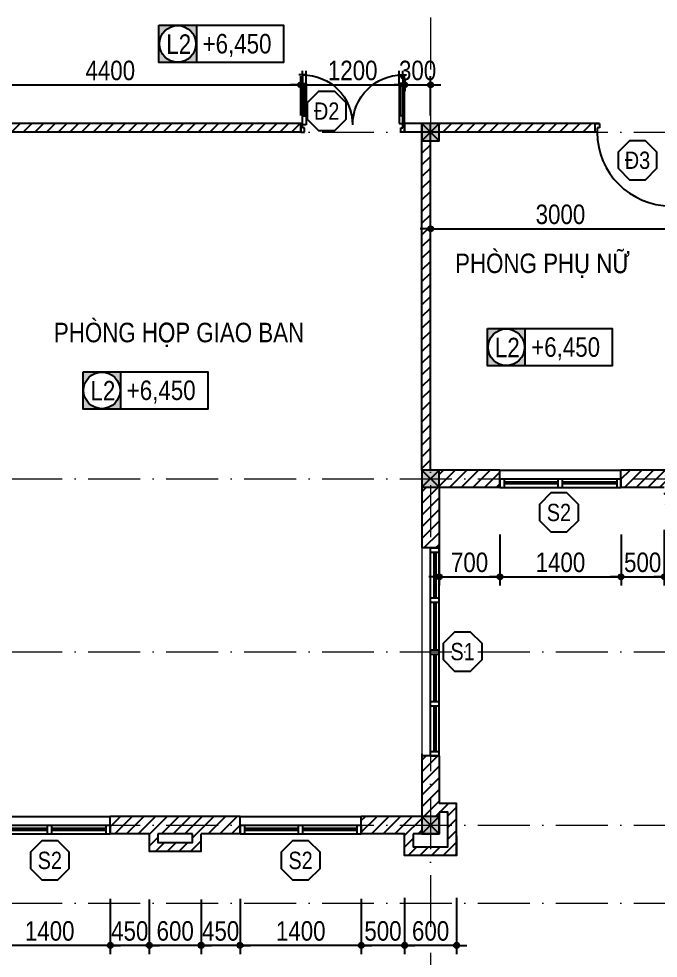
# Model space of a CAD drawing. Extents: x -1107188 to -523840, y 39692 to 514392.
# Drawn here: x -1058348 to -1050961, y 494816 to 505662 of the extents above; entities that cross this region are included whole.
import ezdxf
from ezdxf.enums import TextEntityAlignment as Align

# ---------------------------------------------------------------- set-up
doc = ezdxf.new("R2010")
doc.units = 0
doc.linetypes.add('ACAD_ISO10W100', pattern=[18, 12, -3, 0, -3])
doc.layers.get('DEFPOINTS').update_dxf_attribs({"linetype": 'CONTINUOUS'})
for name, color, linetype in [('009', 251, 'CONTINUOUS'), ('DIM', 1, 'CONTINUOUS'), ('DOOR', 20, 'CONTINUOUS'), ('MEDIUM', 2, 'CONTINUOUS'), ('TAGS', 60, 'CONTINUOUS'), ('TEXT', 7, 'CONTINUOUS'), ('TUONG', 131, 'CONTINUOUS'), ('WALL', 4, 'CONTINUOUS')]:
    doc.layers.add(name, color=color, linetype=linetype)
doc.layers.add('NET-THAY', color=2, linetype='CONTINUOUS', lineweight=13)
doc.layers.add('TRUC', color=24, linetype='CONTINUOUS', lineweight=0)
doc.styles.add('1', font='', dxfattribs={"height": 250})
doc.styles.add('HEL-CONDENSE', font='')
doc.styles.add('VNI-HELVE-CONDENSEN', font='')
doc.styles.get('1').set_extended_font_data('VNI-Helve-Condense')
doc.styles.get('HEL-CONDENSE').set_extended_font_data('VNI-Helve-Condense')
doc.styles.get('VNI-HELVE-CONDENSEN').set_extended_font_data('VNI-Helve-Condense')
doc.dimstyles.new('D100', dxfattribs={"dimtxt": 225, "dimasz": 1.2, "dimexe": 100, "dimexo": 0, "dimgap": 50, "dimtad": 1, "dimdec": 0, "dimzin": 13, "dimdsep": 46, "dimtxsty": 'HEL-CONDENSE', "dimblk": 'D50', "dimcen": 0, "dimclrd": 1, "dimclre": 1, "dimclrt": 7, "dimadec": 0, "dimazin": 0, "dimtfac": 1, "dimtdec": 0, "dimtmove": 0, "dimatfit": 3, "dimldrblk": 'D50', "dimfxl": 1, "dimtolj": 1, "dimtzin": 13, "dimarcsym": 0})

# ---------------------------------------------------------------- blocks, each defined once
blk = doc.blocks.new('A$C6E0044D6')
at = {"layer": 'DOOR'}
for p, q in [((-25, 925), (-75, 925)), ((-25, 874), (-53, 874)), ((-53, 874), (-53, 705)), ((-25, 925), (-25, 975)), ((25, 925), (-25, 925)), ((-25, 925), (-25, 805)), ((-25, 874), (-25, 846)), ((25, 925), (25, 975)), ((25, 805), (25, 925)), ((-25, 846), (-48, 846)), ((-48, 846), (-48, 705)), ((-25, 828), (-25, 195)), ((-25, 805), (25, 805)), ((0, 195), (0, 805)), ((25, 805), (25, 195)), ((-48, 705), (-53, 705)), ((-25, 195), (25, 195)), ((-25, 75), (-25, 195)), ((25, 195), (25, 75)), ((-25, 75), (-50, 75)), ((-50, 75), (-50, -25)), ((-25, 25), (-25, 75)), ((25, 75), (-25, 75)), ((0, 25), (-25, 25)), ((0, -25), (0, 25)), ((800, -25), (800, 25)), ((800, 25), (825, 25)), ((825, 25), (825, 75)), ((825, 75), (850, 75)), ((850, 75), (850, -25)), ((-50, -25), (0, -25)), ((850, -25), (800, -25))]:
    blk.add_line(p, q, dxfattribs=at)
at = {"layer": 'DOOR', "color": 251}
blk.add_arc((-25, 75), 850, 0, 90, dxfattribs=at)
blk = doc.blocks.new('s11')
at = {"layer": 'DOOR'}
for p, q in [((0, 0), (0, -100)), ((1400, 0), (0, 0)), ((50, 0), (50, -100)), ((1350, 0), (1350, -100)), ((1400, 0), (1400, -100)), ((1400, -100), (0, -100))]:
    blk.add_line(p, q, dxfattribs=at)
at = {"layer": 'DOOR', "linetype": 'ByBlock', "lineweight": -2}
for p, q in [((675, -100), (675, 0)), ((725, -100), (725, 0))]:
    blk.add_line(p, q, dxfattribs=at)
at = {"layer": 'DOOR', "color": 251}
for p, q in [((50, -40), (675, -40)), ((50, -60), (675, -60)), ((725, -40), (1350, -40)), ((725, -60), (1350, -60))]:
    blk.add_line(p, q, dxfattribs=at)
blk = doc.blocks.new('A$C1CA434F2')
at = {"layer": 'DOOR'}
for p, q in [((-289, -309), (-289, -409)), ((-289, -309), (2111, -309)), ((-239, -309), (-239, -409)), ((886, -309), (886, -409)), ((936, -309), (936, -409)), ((1486, -309), (1486, -409)), ((1536, -309), (1536, -409)), ((2061, -309), (2061, -409)), ((2111, -309), (2111, -409)), ((-289, -409), (2111, -409))]:
    blk.add_line(p, q, dxfattribs=at)
at = {"layer": 'DOOR', "linetype": 'ByBlock', "lineweight": -2}
for p, q in [((285, -409), (285, -309)), ((335, -409), (335, -309))]:
    blk.add_line(p, q, dxfattribs=at)
at = {"layer": 'DOOR', "color": 251}
for p, q in [((285, -349), (-239, -349)), ((285, -369), (-239, -369)), ((886, -349), (335, -349)), ((886, -369), (335, -369)), ((1486, -349), (936, -349)), ((1486, -369), (936, -369)), ((2061, -349), (1536, -349)), ((2061, -369), (1536, -369))]:
    blk.add_line(p, q, dxfattribs=at)
blk = doc.blocks.new('A$C225A2996')
at = {"layer": 'WALL'}
blk.add_hatch(color=4, dxfattribs=at).paths.add_polyline_path([(531, 82), (731, 82), (731, 282), (531, 282)])
at = {"layer": 'WALL', "color": 4}
for p, q in [((531, 282), (731, 82)), ((531, 82), (731, 282))]:
    blk.add_line(p, q, dxfattribs=at)
blk.add_lwpolyline([(531, 82), (731, 82), (731, 282), (531, 282)], close=True, dxfattribs=at)
blk = doc.blocks.new('KH-CUADI')
at = {"layer": 'TAGS'}
blk.add_lwpolyline([(-124, 300), (-300, 124), (-300, -124), (-124, -300), (124, -300), (300, -124), (300, 124), (124, 300)], close=True, dxfattribs=at)
at = {"layer": 'TAGS', "style": 'VNI-HELVE-CONDENSEN'}
blk.add_attdef('D', text='', height=300, dxfattribs=at).set_placement((0, 0), align=Align.MIDDLE)
blk = doc.blocks.new('A$C48B57989')
at = {"layer": 'DOOR'}
for p, q in [((-446, 752), (-403, 752)), ((-446, 652), (-446, 752)), ((-425, 652), (-446, 652)), ((-403, 702), (-425, 702)), ((-425, 702), (-425, 652)), ((-382, 667), (-425, 667)), ((-425, 667), (-425, 564)), ((-403, 752), (-403, 702)), ((-382, 564), (-382, 667)), ((690, 564), (690, 652)), ((690, 652), (733, 652)), ((711, 752), (711, 702)), ((754, 752), (711, 752)), ((711, 702), (733, 702)), ((733, 702), (733, 652)), ((733, 652), (754, 652)), ((733, 652), (733, 564)), ((754, 652), (754, 752)), ((-425, 564), (-382, 564)), ((-425, 171), (-425, 564)), ((-403, 564), (-403, 191)), ((-382, 191), (-382, 564)), ((690, 191), (690, 564)), ((733, 564), (690, 564)), ((711, 564), (711, 191)), ((733, 171), (733, 564)), ((-449, 132), (-449, 277)), ((-444, 277), (-449, 277)), ((-444, 156), (-444, 277)), ((752, 156), (752, 277)), ((752, 277), (757, 277)), ((757, 132), (757, 277)), ((-425, 132), (-449, 132)), ((-425, 156), (-444, 156)), ((-425, 191), (-382, 191)), ((-425, 88), (-425, 191)), ((-425, 132), (-425, 156)), ((-382, 191), (-382, 88)), ((733, 191), (690, 191)), ((690, 191), (690, 88)), ((733, 88), (733, 191)), ((733, 132), (733, 156)), ((733, 156), (752, 156)), ((733, 132), (757, 132)), ((-425, 88), (-467, 88)), ((-425, 88), (-425, 45)), ((-382, 88), (-425, 88)), ((-382, 88), (-382, 45)), ((690, 88), (690, 45)), ((690, 88), (733, 88)), ((733, 88), (733, 45)), ((733, 88), (775, 88))]:
    blk.add_line(p, q, dxfattribs=at)
at = {"layer": 'DOOR', "color": 251}
for centre, major_axis, start_param, end_param in [((-425, 667), (409, 409), 3.926991, 5.497787), ((733, 667), (-409, 409), 0.785398, 2.356194)]:
    blk.add_ellipse(centre, major_axis=major_axis, ratio=1, start_param=start_param, end_param=end_param, dxfattribs=at)
blk = doc.blocks.new('D50')
at = {"layer": 'DIM'}
blk.add_hatch(color=256, dxfattribs=at).paths.add_polyline_path([(25, 0, 1), (-25, 0, 1)])
blk.add_line((25, 0), (100, 0), dxfattribs=at)
blk.add_circle((0, 0), 25, dxfattribs=at)
blk = doc.blocks.new('*D431')
at = {"layer": 'DEFPOINTS', "color": 0, "transparency": 16777216}
for p in [(-1053891, 495512), (-1053291, 495512), (-1053891, 494964)]:
    blk.add_point(p, dxfattribs=at)
at = {"layer": 'DIM', "color": 1, "lineweight": -2, "transparency": 16777216}
for p, q in [((-1053891, 495512), (-1053891, 494864)), ((-1053291, 495512), (-1053291, 494864)), ((-1053293, 494964), (-1053890, 494964))]:
    blk.add_line(p, q, dxfattribs=at)
at = {"layer": 'DIM', "color": 1, "lineweight": -2, "transparency": 16777216, "xscale": 1.199999999999999, "yscale": 1.199999999999999, "zscale": 1.199999999999999, "rotation": 180}
blk.add_blockref('D50', (-1053891, 494964), dxfattribs=at)
at = {"layer": 'DIM', "color": 1, "lineweight": -2, "transparency": 16777216, "xscale": 1.199999999999999, "yscale": 1.199999999999999, "zscale": 1.199999999999999}
blk.add_blockref('D50', (-1053291, 494964), dxfattribs=at)
at = {"layer": 'DIM', "color": 7, "transparency": 16777216, "insert": (-1053591, 495129), "char_height": 225, "attachment_point": 5, "style": 'HEL-CONDENSE'}
blk.add_mtext('\\A1;600', dxfattribs=at)
blk = doc.blocks.new('*D432')
at = {"layer": 'DEFPOINTS', "color": 0, "transparency": 16777216}
for p in [(-1054391, 495500), (-1053891, 495512), (-1054391, 494964)]:
    blk.add_point(p, dxfattribs=at)
at = {"layer": 'DIM', "color": 1, "lineweight": -2, "transparency": 16777216}
for p, q in [((-1054391, 495500), (-1054391, 494864)), ((-1053891, 495512), (-1053891, 494864)), ((-1053893, 494964), (-1054390, 494964))]:
    blk.add_line(p, q, dxfattribs=at)
at = {"layer": 'DIM', "color": 1, "lineweight": -2, "transparency": 16777216, "xscale": 1.199999999999999, "yscale": 1.199999999999999, "zscale": 1.199999999999999, "rotation": 180}
blk.add_blockref('D50', (-1054391, 494964), dxfattribs=at)
at = {"layer": 'DIM', "color": 1, "lineweight": -2, "transparency": 16777216, "xscale": 1.199999999999999, "yscale": 1.199999999999999, "zscale": 1.199999999999999}
blk.add_blockref('D50', (-1053891, 494964), dxfattribs=at)
at = {"layer": 'DIM', "color": 7, "transparency": 16777216, "insert": (-1054141, 495129), "char_height": 225, "attachment_point": 5, "style": 'HEL-CONDENSE'}
blk.add_mtext('\\A1;500', dxfattribs=at)
blk = doc.blocks.new('*D433')
at = {"layer": 'DEFPOINTS', "color": 0, "transparency": 16777216}
for p in [(-1055791, 495500), (-1054391, 495500), (-1055791, 494964)]:
    blk.add_point(p, dxfattribs=at)
at = {"layer": 'DIM', "color": 1, "lineweight": -2, "transparency": 16777216}
for p, q in [((-1055791, 495500), (-1055791, 494864)), ((-1054391, 495500), (-1054391, 494864)), ((-1054393, 494964), (-1055790, 494964))]:
    blk.add_line(p, q, dxfattribs=at)
at = {"layer": 'DIM', "color": 1, "lineweight": -2, "transparency": 16777216, "xscale": 1.199999999999999, "yscale": 1.199999999999999, "zscale": 1.199999999999999, "rotation": 180}
blk.add_blockref('D50', (-1055791, 494964), dxfattribs=at)
at = {"layer": 'DIM', "color": 1, "lineweight": -2, "transparency": 16777216, "xscale": 1.199999999999999, "yscale": 1.199999999999999, "zscale": 1.199999999999999}
blk.add_blockref('D50', (-1054391, 494964), dxfattribs=at)
at = {"layer": 'DIM', "color": 7, "transparency": 16777216, "insert": (-1055091, 495129), "char_height": 225, "attachment_point": 5, "style": 'HEL-CONDENSE'}
blk.add_mtext('\\A1;1400', dxfattribs=at)
blk = doc.blocks.new('*D434')
at = {"layer": 'DEFPOINTS', "color": 0, "transparency": 16777216}
for p in [(-1056241, 495493), (-1055791, 495500), (-1056241, 494964)]:
    blk.add_point(p, dxfattribs=at)
at = {"layer": 'DIM', "color": 1, "lineweight": -2, "transparency": 16777216}
for p, q in [((-1056241, 495493), (-1056241, 494864)), ((-1055791, 495500), (-1055791, 494864)), ((-1055793, 494964), (-1056240, 494964))]:
    blk.add_line(p, q, dxfattribs=at)
at = {"layer": 'DIM', "color": 1, "lineweight": -2, "transparency": 16777216, "xscale": 1.199999999999999, "yscale": 1.199999999999999, "zscale": 1.199999999999999, "rotation": 180}
blk.add_blockref('D50', (-1056241, 494964), dxfattribs=at)
at = {"layer": 'DIM', "color": 1, "lineweight": -2, "transparency": 16777216, "xscale": 1.199999999999999, "yscale": 1.199999999999999, "zscale": 1.199999999999999}
blk.add_blockref('D50', (-1055791, 494964), dxfattribs=at)
at = {"layer": 'DIM', "color": 7, "transparency": 16777216, "insert": (-1056016, 495129), "char_height": 225, "attachment_point": 5, "style": 'HEL-CONDENSE'}
blk.add_mtext('\\A1;450', dxfattribs=at)
blk = doc.blocks.new('*D435')
at = {"layer": 'DEFPOINTS', "color": 0, "transparency": 16777216}
for p in [(-1056841, 495493), (-1056241, 495493), (-1056841, 494964)]:
    blk.add_point(p, dxfattribs=at)
at = {"layer": 'DIM', "color": 1, "lineweight": -2, "transparency": 16777216}
for p, q in [((-1056841, 495493), (-1056841, 494864)), ((-1056241, 495493), (-1056241, 494864)), ((-1056243, 494964), (-1056840, 494964))]:
    blk.add_line(p, q, dxfattribs=at)
at = {"layer": 'DIM', "color": 1, "lineweight": -2, "transparency": 16777216, "xscale": 1.199999999999999, "yscale": 1.199999999999999, "zscale": 1.199999999999999, "rotation": 180}
blk.add_blockref('D50', (-1056841, 494964), dxfattribs=at)
at = {"layer": 'DIM', "color": 1, "lineweight": -2, "transparency": 16777216, "xscale": 1.199999999999999, "yscale": 1.199999999999999, "zscale": 1.199999999999999}
blk.add_blockref('D50', (-1056241, 494964), dxfattribs=at)
at = {"layer": 'DIM', "color": 7, "transparency": 16777216, "insert": (-1056541, 495129), "char_height": 225, "attachment_point": 5, "style": 'HEL-CONDENSE'}
blk.add_mtext('\\A1;600', dxfattribs=at)
blk = doc.blocks.new('*D436')
at = {"layer": 'DEFPOINTS', "color": 0, "transparency": 16777216}
for p in [(-1057291, 495500), (-1056841, 495493), (-1057291, 494964)]:
    blk.add_point(p, dxfattribs=at)
at = {"layer": 'DIM', "color": 1, "lineweight": -2, "transparency": 16777216}
for p, q in [((-1057291, 495500), (-1057291, 494864)), ((-1056841, 495493), (-1056841, 494864)), ((-1056843, 494964), (-1057290, 494964))]:
    blk.add_line(p, q, dxfattribs=at)
at = {"layer": 'DIM', "color": 1, "lineweight": -2, "transparency": 16777216, "xscale": 1.199999999999999, "yscale": 1.199999999999999, "zscale": 1.199999999999999, "rotation": 180}
blk.add_blockref('D50', (-1057291, 494964), dxfattribs=at)
at = {"layer": 'DIM', "color": 1, "lineweight": -2, "transparency": 16777216, "xscale": 1.199999999999999, "yscale": 1.199999999999999, "zscale": 1.199999999999999}
blk.add_blockref('D50', (-1056841, 494964), dxfattribs=at)
at = {"layer": 'DIM', "color": 7, "transparency": 16777216, "insert": (-1057066, 495129), "char_height": 225, "attachment_point": 5, "style": 'HEL-CONDENSE'}
blk.add_mtext('\\A1;450', dxfattribs=at)
blk = doc.blocks.new('*D437')
at = {"layer": 'DEFPOINTS', "color": 0, "transparency": 16777216}
for p in [(-1058691, 495500), (-1057291, 495500), (-1058691, 494964)]:
    blk.add_point(p, dxfattribs=at)
at = {"layer": 'DIM', "color": 1, "lineweight": -2, "transparency": 16777216}
for p, q in [((-1058691, 495500), (-1058691, 494864)), ((-1057291, 495500), (-1057291, 494864)), ((-1057293, 494964), (-1058690, 494964))]:
    blk.add_line(p, q, dxfattribs=at)
at = {"layer": 'DIM', "color": 1, "lineweight": -2, "transparency": 16777216, "xscale": 1.199999999999999, "yscale": 1.199999999999999, "zscale": 1.199999999999999, "rotation": 180}
blk.add_blockref('D50', (-1058691, 494964), dxfattribs=at)
at = {"layer": 'DIM', "color": 1, "lineweight": -2, "transparency": 16777216, "xscale": 1.199999999999999, "yscale": 1.199999999999999, "zscale": 1.199999999999999}
blk.add_blockref('D50', (-1057291, 494964), dxfattribs=at)
at = {"layer": 'DIM', "color": 7, "transparency": 16777216, "insert": (-1057991, 495129), "char_height": 225, "attachment_point": 5, "style": 'HEL-CONDENSE'}
blk.add_mtext('\\A1;1400', dxfattribs=at)
blk = doc.blocks.new('*D440')
at = {"layer": 'DEFPOINTS', "color": 0, "transparency": 16777216}
for p in [(-1052791, 499709), (-1053491, 499552), (-1052791, 499220)]:
    blk.add_point(p, dxfattribs=at)
at = {"layer": 'DIM', "color": 1, "lineweight": -2, "transparency": 16777216}
for p, q in [((-1052791, 499709), (-1052791, 499120)), ((-1053491, 499552), (-1053491, 499120)), ((-1053490, 499220), (-1052793, 499220))]:
    blk.add_line(p, q, dxfattribs=at)
at = {"layer": 'DIM', "color": 1, "lineweight": -2, "transparency": 16777216, "xscale": 1.199999999999999, "yscale": 1.199999999999999, "zscale": 1.199999999999999, "rotation": 180}
blk.add_blockref('D50', (-1053491, 499220), dxfattribs=at)
at = {"layer": 'DIM', "color": 1, "lineweight": -2, "transparency": 16777216, "xscale": 1.199999999999999, "yscale": 1.199999999999999, "zscale": 1.199999999999999}
blk.add_blockref('D50', (-1052791, 499220), dxfattribs=at)
at = {"layer": 'DIM', "color": 7, "transparency": 16777216, "insert": (-1053141, 499385), "char_height": 225, "attachment_point": 5, "style": 'HEL-CONDENSE'}
blk.add_mtext('\\A1;700', dxfattribs=at)
blk = doc.blocks.new('*D441')
at = {"layer": 'DEFPOINTS', "color": 0, "transparency": 16777216}
for p in [(-1052791, 499709), (-1051391, 499709), (-1051391, 499220)]:
    blk.add_point(p, dxfattribs=at)
at = {"layer": 'DIM', "color": 1, "lineweight": -2, "transparency": 16777216}
for p, q in [((-1052791, 499709), (-1052791, 499120)), ((-1051391, 499709), (-1051391, 499120)), ((-1052790, 499220), (-1051393, 499220))]:
    blk.add_line(p, q, dxfattribs=at)
at = {"layer": 'DIM', "color": 1, "lineweight": -2, "transparency": 16777216, "xscale": 1.199999999999999, "yscale": 1.199999999999999, "zscale": 1.199999999999999, "rotation": 180}
blk.add_blockref('D50', (-1052791, 499220), dxfattribs=at)
at = {"layer": 'DIM', "color": 1, "lineweight": -2, "transparency": 16777216, "xscale": 1.199999999999999, "yscale": 1.199999999999999, "zscale": 1.199999999999999}
blk.add_blockref('D50', (-1051391, 499220), dxfattribs=at)
at = {"layer": 'DIM', "color": 7, "transparency": 16777216, "insert": (-1052091, 499385), "char_height": 225, "attachment_point": 5, "style": 'HEL-CONDENSE'}
blk.add_mtext('\\A1;1400', dxfattribs=at)
blk = doc.blocks.new('*D442')
at = {"layer": 'DEFPOINTS', "color": 0, "transparency": 16777216}
for p in [(-1051391, 499709), (-1050891, 499763), (-1050891, 499220)]:
    blk.add_point(p, dxfattribs=at)
at = {"layer": 'DIM', "color": 1, "lineweight": -2, "transparency": 16777216}
for p, q in [((-1051391, 499709), (-1051391, 499120)), ((-1050891, 499763), (-1050891, 499120)), ((-1051390, 499220), (-1050893, 499220))]:
    blk.add_line(p, q, dxfattribs=at)
at = {"layer": 'DIM', "color": 1, "lineweight": -2, "transparency": 16777216, "xscale": 1.199999999999999, "yscale": 1.199999999999999, "zscale": 1.199999999999999, "rotation": 180}
blk.add_blockref('D50', (-1051391, 499220), dxfattribs=at)
at = {"layer": 'DIM', "color": 1, "lineweight": -2, "transparency": 16777216, "xscale": 1.199999999999999, "yscale": 1.199999999999999, "zscale": 1.199999999999999}
blk.add_blockref('D50', (-1050891, 499220), dxfattribs=at)
at = {"layer": 'DIM', "color": 7, "transparency": 16777216, "insert": (-1051141, 499385), "char_height": 225, "attachment_point": 5, "style": 'HEL-CONDENSE'}
blk.add_mtext('\\A1;500', dxfattribs=at)
blk = doc.blocks.new('*D443')
at = {"layer": 'DEFPOINTS', "color": 0, "transparency": 16777216}
for p in [(-1050891, 499763), (-1050291, 499763), (-1050291, 499220)]:
    blk.add_point(p, dxfattribs=at)
at = {"layer": 'DIM', "color": 1, "lineweight": -2, "transparency": 16777216}
for p, q in [((-1050891, 499763), (-1050891, 499120)), ((-1050291, 499763), (-1050291, 499120)), ((-1050890, 499220), (-1050293, 499220))]:
    blk.add_line(p, q, dxfattribs=at)
at = {"layer": 'DIM', "color": 1, "lineweight": -2, "transparency": 16777216, "xscale": 1.199999999999999, "yscale": 1.199999999999999, "zscale": 1.199999999999999, "rotation": 180}
blk.add_blockref('D50', (-1050891, 499220), dxfattribs=at)
at = {"layer": 'DIM', "color": 1, "lineweight": -2, "transparency": 16777216, "xscale": 1.199999999999999, "yscale": 1.199999999999999, "zscale": 1.199999999999999}
blk.add_blockref('D50', (-1050291, 499220), dxfattribs=at)
at = {"layer": 'DIM', "color": 7, "transparency": 16777216, "insert": (-1050591, 499385), "char_height": 225, "attachment_point": 5, "style": 'HEL-CONDENSE'}
blk.add_mtext('\\A1;600', dxfattribs=at)
blk = doc.blocks.new('*D475')
at = {"layer": 'DEFPOINTS', "color": 0, "transparency": 16777216}
for p in [(-1059491, 505305), (-1055091, 504899), (-1055091, 504546)]:
    blk.add_point(p, dxfattribs=at)
at = {"layer": 'DIM', "color": 1, "lineweight": -2, "transparency": 16777216}
for p, q in [((-1059491, 505305), (-1059491, 504799)), ((-1055091, 504546), (-1055091, 504999)), ((-1059490, 504899), (-1055093, 504899))]:
    blk.add_line(p, q, dxfattribs=at)
at = {"layer": 'DIM', "color": 1, "lineweight": -2, "transparency": 16777216, "xscale": 1.199999999999999, "yscale": 1.199999999999999, "zscale": 1.199999999999999, "rotation": 180}
blk.add_blockref('D50', (-1059491, 504899), dxfattribs=at)
at = {"layer": 'DIM', "color": 1, "lineweight": -2, "transparency": 16777216, "xscale": 1.199999999999999, "yscale": 1.199999999999999, "zscale": 1.199999999999999}
blk.add_blockref('D50', (-1055091, 504899), dxfattribs=at)
at = {"layer": 'DIM', "color": 7, "transparency": 16777216, "insert": (-1057291, 505064), "char_height": 225, "attachment_point": 5, "style": 'HEL-CONDENSE'}
blk.add_mtext('\\A1;4400', dxfattribs=at)
blk = doc.blocks.new('*D476')
at = {"layer": 'DEFPOINTS', "color": 0, "transparency": 16777216}
for p in [(-1053891, 504899), (-1055091, 504546), (-1053891, 504446)]:
    blk.add_point(p, dxfattribs=at)
at = {"layer": 'DIM', "color": 1, "lineweight": -2, "transparency": 16777216}
for p, q in [((-1055091, 504546), (-1055091, 504999)), ((-1053891, 504446), (-1053891, 504999)), ((-1055090, 504899), (-1053893, 504899))]:
    blk.add_line(p, q, dxfattribs=at)
at = {"layer": 'DIM', "color": 1, "lineweight": -2, "transparency": 16777216, "xscale": 1.199999999999999, "yscale": 1.199999999999999, "zscale": 1.199999999999999, "rotation": 180}
blk.add_blockref('D50', (-1055091, 504899), dxfattribs=at)
at = {"layer": 'DIM', "color": 1, "lineweight": -2, "transparency": 16777216, "xscale": 1.199999999999999, "yscale": 1.199999999999999, "zscale": 1.199999999999999}
blk.add_blockref('D50', (-1053891, 504899), dxfattribs=at)
at = {"layer": 'DIM', "color": 7, "transparency": 16777216, "insert": (-1054491, 505064), "char_height": 225, "attachment_point": 5, "style": 'HEL-CONDENSE'}
blk.add_mtext('\\A1;1200', dxfattribs=at)
blk = doc.blocks.new('*D486')
at = {"layer": 'DEFPOINTS', "color": 0, "transparency": 16777216}
for p in [(-1053591, 504899), (-1053891, 504546), (-1053591, 504546)]:
    blk.add_point(p, dxfattribs=at)
at = {"layer": 'DIM', "color": 1, "lineweight": -2, "transparency": 16777216}
for p, q in [((-1053891, 504546), (-1053891, 504999)), ((-1053591, 504546), (-1053591, 504999)), ((-1053890, 504899), (-1053593, 504899))]:
    blk.add_line(p, q, dxfattribs=at)
at = {"layer": 'DIM', "color": 1, "lineweight": -2, "transparency": 16777216, "xscale": 1.199999999999999, "yscale": 1.199999999999999, "zscale": 1.199999999999999, "rotation": 180}
blk.add_blockref('D50', (-1053891, 504899), dxfattribs=at)
at = {"layer": 'DIM', "color": 1, "lineweight": -2, "transparency": 16777216, "xscale": 1.199999999999999, "yscale": 1.199999999999999, "zscale": 1.199999999999999}
blk.add_blockref('D50', (-1053591, 504899), dxfattribs=at)
at = {"layer": 'DIM', "color": 7, "transparency": 16777216, "insert": (-1053741, 505064), "char_height": 225, "attachment_point": 5, "style": 'HEL-CONDENSE'}
blk.add_mtext('\\A1;300', dxfattribs=at)
blk = doc.blocks.new('A$C27B14CF0')
at = {"layer": 'TAGS', "ltscale": 1000}
h = blk.add_hatch(color=8, dxfattribs=at)
h.paths.add_polyline_path([(250, 243), (-182, 243), (-182, -189), (250, -189)])
h.paths.add_polyline_path([(245, 27, -1), (-177, 27, -1)], flags=16)
blk.add_line((250, 243), (250, -189), dxfattribs=at)
blk.add_lwpolyline([(-182, 243), (1258, 243), (1258, -189), (-182, -189)], close=True, dxfattribs=at)
blk.add_circle((34, 27), 211, dxfattribs=at)
at = {"layer": 'TAGS', "ltscale": 1000, "style": 'VNI-HELVE-CONDENSEN'}
for p in [(-44, -84), (379, -84)]:
    blk.add_attdef('S', p, '', height=225, dxfattribs=at)
blk = doc.blocks.new('*D568')
at = {"layer": 'DEFPOINTS', "color": 0, "transparency": 16777216}
for p in [(-1050591, 503238), (-1053591, 503047), (-1050591, 503047)]:
    blk.add_point(p, dxfattribs=at)
at = {"layer": 'DIM', "color": 1, "lineweight": -2, "transparency": 16777216}
for p, q in [((-1053591, 503047), (-1053591, 503338)), ((-1050591, 503047), (-1050591, 503338)), ((-1053590, 503238), (-1050593, 503238))]:
    blk.add_line(p, q, dxfattribs=at)
at = {"layer": 'DIM', "color": 1, "lineweight": -2, "transparency": 16777216, "xscale": 1.199999999999999, "yscale": 1.199999999999999, "zscale": 1.199999999999999, "rotation": 180}
blk.add_blockref('D50', (-1053591, 503238), dxfattribs=at)
at = {"layer": 'DIM', "color": 1, "lineweight": -2, "transparency": 16777216, "xscale": 1.199999999999999, "yscale": 1.199999999999999, "zscale": 1.199999999999999}
blk.add_blockref('D50', (-1050591, 503238), dxfattribs=at)
at = {"layer": 'DIM', "color": 7, "transparency": 16777216, "insert": (-1052091, 503403), "char_height": 225, "attachment_point": 5, "style": 'HEL-CONDENSE'}
blk.add_mtext('\\A1;3000', dxfattribs=at)

msp = doc.modelspace()

# ---------------------------------------------------------------- hatches: boundary and pattern name
at = {"layer": '009'}
h = msp.add_hatch(dxfattribs=at)
h.set_pattern_fill('ANSI31', color=256, scale=30, style=0)
h.set_pattern_definition([(45, (-2362596.62, 165205.8), (-67.351921, 67.351921), [])])
h.paths.add_polyline_path([(-1055091.449, 504451.964), (-1059491.449, 504451.964), (-1059491.449, 504351.964), (-1055091.449, 504351.964)])
h.paths.add_polyline_path([(-1053591.449, 504251.964), (-1053691.449, 504251.964), (-1053691.449, 500451.964), (-1053591.449, 500451.964)])
h.paths.add_polyline_path([(-1051691.449, 504451.964), (-1053491.449, 504451.964), (-1053491.449, 504351.964), (-1051691.449, 504351.964)])
h.paths.add_polyline_path([(-1050491.449, 504251.964), (-1050591.449, 504251.964), (-1050591.449, 500451.964), (-1050491.449, 500451.964)])
h.paths.add_polyline_path([(-1046491.449, 504451.964), (-1050491.449, 504451.964), (-1050491.449, 504351.964), (-1049691.449, 504351.964), (-1046491.449, 504351.964)])
h.paths.add_polyline_path([(-1050691.449, 500451.964), (-1051391.449, 500451.964), (-1051391.449, 500251.964), (-1050891.449, 500251.964), (-1050891.449, 500051.964), (-1050291.449, 500051.964), (-1050291.449, 500251.964), (-1049791.449, 500251.964), (-1049791.449, 500451.964), (-1050491.449, 500451.964), (-1050491.449, 500351.964), (-1050491.449, 500251.964), (-1050391.449, 500251.964), (-1050391.449, 500151.964), (-1050791.449, 500151.964), (-1050791.449, 500251.964), (-1050691.449, 500251.964)])
h.paths.add_polyline_path([(-1052791.449, 500451.964), (-1053491.449, 500451.964), (-1053491.449, 500251.964), (-1052791.449, 500251.964)])
h.paths.add_polyline_path([(-1053491.449, 500251.964), (-1053691.449, 500251.964), (-1053691.449, 499551.964), (-1053491.449, 499551.964)])
h.paths.add_polyline_path([(-1053691.449, 496451.964), (-1054391.449, 496451.964), (-1054391.449, 496251.964), (-1053891.449, 496251.964), (-1053891.449, 496001.964), (-1053291.449, 496001.964), (-1053291.449, 496601.964), (-1053491.449, 496601.964), (-1053491.449, 497151.964), (-1053691.449, 497151.964), (-1053691.449, 496451.964), (-1053491.449, 496451.964), (-1053491.449, 496501.964), (-1053391.449, 496501.964), (-1053391.449, 496101.964), (-1053791.449, 496101.964), (-1053791.449, 496251.964), (-1053691.449, 496251.964)])
h.paths.add_polyline_path([(-1055791.449, 496451.964), (-1057291.449, 496451.964), (-1057291.449, 496251.964), (-1056841.449, 496251.964), (-1056841.449, 496051.964), (-1056241.449, 496051.964), (-1056241.449, 496251.964), (-1055791.449, 496251.964)])
h.paths.add_polyline_path([(-1056341.449, 496251.964), (-1056341.449, 496151.964), (-1056741.449, 496151.964), (-1056741.449, 496251.964)], flags=17)
h.paths.add_polyline_path([(-1059491.449, 497151.964), (-1059691.449, 497151.964), (-1059691.449, 496601.964), (-1059941.449, 496601.964), (-1059941.449, 496001.964), (-1059691.449, 496001.964), (-1059191.449, 496001.964), (-1059191.449, 496251.964), (-1058691.449, 496251.964), (-1058691.449, 496451.964), (-1059191.449, 496451.964), (-1059491.449, 496451.964), (-1059491.449, 496351.964), (-1059291.449, 496351.964), (-1059291.449, 496101.964), (-1059591.449, 496101.964), (-1059841.449, 496101.964), (-1059841.449, 496501.964), (-1059691.449, 496501.964), (-1059691.449, 496451.964), (-1059491.449, 496451.964)])
h.paths.add_polyline_path([(-1059491.449, 500251.964), (-1059691.449, 500251.964), (-1059691.449, 500151.964), (-1059841.449, 500151.964), (-1059841.449, 500551.964), (-1059691.449, 500551.964), (-1059691.449, 500451.964), (-1059491.449, 500451.964), (-1059491.449, 501151.964), (-1059691.449, 501151.964), (-1059691.449, 500651.964), (-1059941.449, 500651.964), (-1059941.449, 500051.964), (-1059691.449, 500051.964), (-1059691.449, 499551.964), (-1059491.449, 499551.964)])
h.paths.add_polyline_path([(-1059491.449, 504251.964), (-1059691.449, 504251.964), (-1059691.449, 504151.964), (-1059841.449, 504151.964), (-1059841.449, 504551.964), (-1059691.449, 504551.964), (-1059691.449, 504451.964), (-1059491.449, 504451.964), (-1059491.449, 504651.964), (-1059691.449, 504651.964), (-1059941.449, 504651.964), (-1059941.449, 504051.964), (-1059691.449, 504051.964), (-1059691.449, 503551.964), (-1059491.449, 503551.964)])
h.paths.add_polyline_path([(-1059491.449, 507351.964), (-1059391.449, 507351.964), (-1059391.449, 507451.964), (-1059491.449, 507451.964), (-1059491.449, 508051.964), (-1059691.449, 508051.964), (-1059691.449, 506651.964), (-1059941.449, 506651.964), (-1059941.449, 506051.964), (-1059691.449, 506051.964), (-1059491.449, 506051.964), (-1059491.449, 506251.964), (-1059691.449, 506251.964), (-1059691.449, 506151.964), (-1059841.449, 506151.964), (-1059841.449, 506551.964), (-1059691.449, 506551.964), (-1059691.449, 506451.964), (-1059491.449, 506451.964), (-1059491.449, 506651.964)])

# ---------------------------------------------------------------- linework, layer by layer
at = {"layer": 'MEDIUM'}
for p, q in [((-1052791.449, 500451.964), (-1051391.449, 500451.964)), ((-1058691.449, 496451.964), (-1057291.449, 496451.964)), ((-1055791.449, 496451.964), (-1054391.449, 496451.964))]:
    msp.add_line(p, q, dxfattribs=at)
at = {"layer": 'NET-THAY'}
msp.add_line((-1053691.449, 499551.964), (-1053691.449, 497151.964), dxfattribs=at)
at = {"layer": 'TRUC', "linetype": 'ACAD_ISO10W100', "ltscale": 50}
for points in [[(-1053591.449, 511077.744), (-1053591.449, 494651.964)], [(-1053591.449, 511077.744), (-1053591.449, 494651.964)], [(-1062045.434, 504351.964), (-1024275.122, 504351.964)], [(-1062045.434, 500351.964), (-1024275.122, 500351.964)], [(-1062045.434, 498351.964), (-1024275.122, 498351.964)], [(-1062045.434, 496351.964), (-1024275.122, 496351.964)], [(-1062045.434, 495451.964), (-1024275.122, 495451.964)]]:
    msp.add_lwpolyline(points, dxfattribs=at)
at = {"layer": 'TUONG'}
for p, q in [((-1055091.449, 504451.964), (-1059491.449, 504451.964)), ((-1055091.449, 504351.964), (-1055091.449, 504451.964)), ((-1051641.449, 504451.964), (-1053891.449, 504451.964)), ((-1053891.449, 504351.964), (-1053891.449, 504451.964)), ((-1053691.449, 500451.964), (-1053691.449, 504451.964)), ((-1053591.449, 500451.964), (-1053591.449, 504451.964)), ((-1051691.449, 504351.964), (-1051691.449, 504451.964)), ((-1055091.449, 504351.964), (-1059491.449, 504351.964)), ((-1051666.449, 504351.964), (-1053891.449, 504351.964)), ((-1052791.449, 500251.964), (-1052791.449, 500451.964)), ((-1051391.449, 500251.964), (-1051391.449, 500451.964)), ((-1053491.449, 499551.964), (-1053691.449, 499551.964)), ((-1053491.449, 497151.964), (-1053691.449, 497151.964)), ((-1057291.449, 496251.964), (-1057291.449, 496451.964)), ((-1055791.449, 496251.964), (-1055791.449, 496451.964)), ((-1054391.449, 496251.964), (-1054391.449, 496451.964))]:
    msp.add_line(p, q, dxfattribs=at)
for points in [[(-1052791.449, 500451.964), (-1053691.449, 500451.964), (-1053691.449, 499551.964)], [(-1049791.449, 500451.964), (-1051391.449, 500451.964)], [(-1052791.449, 500251.964), (-1053491.449, 500251.964), (-1053491.449, 499551.964)], [(-1050891.449, 500251.964), (-1051391.449, 500251.964)], [(-1053691.449, 497176.964), (-1053691.449, 496451.964), (-1054391.449, 496451.964)], [(-1053491.449, 497151.964), (-1053491.449, 496601.964)], [(-1053291.449, 496001.964), (-1053291.449, 496601.964), (-1053491.449, 496601.964)], [(-1055791.449, 496451.964), (-1057291.449, 496451.964)], [(-1053491.449, 496501.964), (-1053491.449, 496251.964), (-1053491.449, 496251.964), (-1053791.449, 496251.964)], [(-1053391.449, 496101.964), (-1053391.449, 496501.964), (-1053491.449, 496501.964)], [(-1056841.449, 496251.964), (-1057291.449, 496251.964)], [(-1056841.449, 496251.964), (-1056841.449, 496051.964), (-1056241.449, 496051.964), (-1056241.449, 496251.964)], [(-1056341.449, 496251.964), (-1056741.449, 496251.964)], [(-1056741.449, 496251.964), (-1056741.449, 496151.964), (-1056341.449, 496151.964), (-1056341.449, 496251.964)], [(-1055791.449, 496251.964), (-1056241.449, 496251.964)], [(-1053291.449, 496226.964), (-1053291.449, 496001.964), (-1053891.449, 496001.964), (-1053891.449, 496251.964), (-1054391.449, 496251.964)], [(-1053791.449, 496251.964), (-1053791.449, 496101.964), (-1053391.449, 496101.964), (-1053391.449, 496101.964)]]:
    msp.add_lwpolyline(points, dxfattribs=at)

# ---------------------------------------------------------------- block references
at = {"layer": 'DOOR', "xscale": -1, "rotation": 180}
msp.add_blockref('A$C48B57989', (-1054645.456, 505104.437), dxfattribs=at)
at = {"layer": 'DOOR'}
for name, p, rotation in [('A$C6E0044D6', (-1050841.449, 504426.964), 180), ('A$C1CA434F2', (-1053900.734, 497441.059), 90)]:
    msp.add_blockref(name, p, dxfattribs=dict(at, rotation=rotation))
at = {"layer": 'DOOR', "xscale": -1}
for p in [(-1051391.449, 500351.964), (-1057291.449, 496351.964), (-1054391.449, 496351.964)]:
    msp.add_blockref('s11', p, dxfattribs=at)
at = {"layer": 'TAGS', "ltscale": 1000}
ref = msp.add_blockref('A$C27B14CF0', (-1056546.179, 505345.618), dxfattribs=at)
ref.add_attrib('S', 'L2', (-1056643.441, 505257.025), dxfattribs={"color": 7, "ltscale": 1000, "height": 225, "style": 'VNI-HELVE-CONDENSEN'})
ref.add_attrib('S', '+6,450', (-1056224.443, 505261.961), dxfattribs={"color": 7, "ltscale": 1000, "height": 225, "style": 'VNI-HELVE-CONDENSEN'})
at = {"layer": 'TAGS', "linetype": 'Continuous'}
ref = msp.add_blockref('KH-CUADI', (-1054791.193, 504597.491), dxfattribs=dict(at, xscale=0.75, yscale=0.75, zscale=0.75, rotation=180))
ref.add_attrib('D', 'Ñ2', dxfattribs={"color": 7, "height": 200, "style": 'VNI-HELVE-CONDENSEN'}).set_placement((-1054791.193, 504597.491), align=Align.MIDDLE)
ref = msp.add_blockref('KH-CUADI', (-1051200.999, 504029.018), dxfattribs=dict(at, xscale=0.75, yscale=0.75, zscale=0.75, rotation=180))
ref.add_attrib('D', 'Ñ3', dxfattribs={"color": 7, "height": 200, "style": 'VNI-HELVE-CONDENSEN'}).set_placement((-1051200.999, 504029.018), align=Align.MIDDLE)
at = {"layer": 'TAGS', "ltscale": 1000}
ref = msp.add_blockref('A$C27B14CF0', (-1052750.476, 501842.963), dxfattribs=at)
ref.add_attrib('S', 'L2', (-1052847.737, 501754.37), dxfattribs={"color": 7, "ltscale": 1000, "height": 225, "style": 'VNI-HELVE-CONDENSEN'})
ref.add_attrib('S', '+6,450', (-1052428.739, 501759.306), dxfattribs={"color": 7, "ltscale": 1000, "height": 225, "style": 'VNI-HELVE-CONDENSEN'})
ref = msp.add_blockref('A$C27B14CF0', (-1057422.455, 501344.266), dxfattribs=at)
ref.add_attrib('S', 'L2', (-1057519.717, 501255.673), dxfattribs={"color": 7, "ltscale": 1000, "height": 225, "style": 'VNI-HELVE-CONDENSEN'})
ref.add_attrib('S', '+6,450', (-1057100.718, 501260.609), dxfattribs={"color": 7, "ltscale": 1000, "height": 225, "style": 'VNI-HELVE-CONDENSEN'})
at = {"layer": 'TAGS', "linetype": 'Continuous'}
ref = msp.add_blockref('KH-CUADI', (-1052108.319, 499962.065), dxfattribs=dict(at, xscale=0.75, yscale=0.75, zscale=0.75, rotation=180))
ref.add_attrib('D', 'S2', dxfattribs={"color": 7, "height": 200, "style": 'VNI-HELVE-CONDENSEN'}).set_placement((-1052108.319, 499962.065), align=Align.MIDDLE)
ref = msp.add_blockref('KH-CUADI', (-1053221.097, 498356.037), dxfattribs=dict(at, xscale=0.75, yscale=0.75, zscale=0.75, rotation=180))
ref.add_attrib('D', 'S1', dxfattribs={"color": 7, "height": 200, "style": 'VNI-HELVE-CONDENSEN'}).set_placement((-1053221.097, 498356.037), align=Align.MIDDLE)
ref = msp.add_blockref('KH-CUADI', (-1057989.202, 495945.27), dxfattribs=dict(at, xscale=0.75, yscale=0.75, zscale=0.75, rotation=180))
ref.add_attrib('D', 'S2', dxfattribs={"color": 7, "height": 200, "style": 'VNI-HELVE-CONDENSEN'}).set_placement((-1057989.202, 495945.27), align=Align.MIDDLE)
ref = msp.add_blockref('KH-CUADI', (-1055092.678, 495945.27), dxfattribs=dict(at, xscale=0.75, yscale=0.75, zscale=0.75, rotation=180))
ref.add_attrib('D', 'S2', dxfattribs={"color": 7, "height": 200, "style": 'VNI-HELVE-CONDENSEN'}).set_placement((-1055092.678, 495945.27), align=Align.MIDDLE)
at = {"layer": 'TUONG', "color": 4}
for p in [(-1054222.84, 504170.331), (-1054222.84, 500170.331), (-1054222.84, 496170.331)]:
    msp.add_blockref('A$C225A2996', p, dxfattribs=at)

# ---------------------------------------------------------------- texts
at = {"layer": 'TEXT', "char_height": 225, "attachment_point": 2, "style": '1'}
for s, insert in [('PHOØNG PHUÏ NÖÕ', (-1052297.902, 502951.33)), ('PHOØNG HOÏP GIAO BAN', (-1056496.634, 502152.248))]:
    msp.add_mtext(s, dxfattribs=dict(at, insert=insert))

# ---------------------------------------------------------------- dimensions: what is measured, and where the dimension line sits
at = {"layer": 'DIM'}
for base, p1, p2, picture, middle in [((-1055091.449, 504898.641), (-1059491.449, 505305.292), (-1055091.449, 504546.027), '*D475', (-1057291.449, 505063.541)), ((-1053891.449, 504898.641), (-1055091.449, 504546.027), (-1053891.449, 504446.027), '*D476', (-1054491.449, 505063.541)), ((-1051391.449, 499220.234), (-1052791.449, 499709.474), (-1051391.449, 499709.474), '*D441', (-1052091.449, 499385.134)), ((-1050291.449, 499220.234), (-1050891.449, 499763.478), (-1050291.449, 499763.478), '*D443', (-1050591.449, 499385.134))]:
    dim = msp.add_linear_dim(base=base, p1=p1, p2=p2, dimstyle='D100', override={"dimtmove": 1}, dxfattribs=at)
    dim.commit()
    dim.dimension.update_dxf_attribs({"geometry": picture, "text_midpoint": middle})
for base, p1, p2, picture, middle in [((-1053591.449, 504898.641), (-1053891.449, 504546.027), (-1053591.449, 504546.027), '*D486', (-1053741.449, 504898.641)), ((-1050891.449, 499220.234), (-1051391.449, 499709.474), (-1050891.449, 499763.478), '*D442', (-1051141.449, 499220.234))]:
    dim = msp.add_linear_dim(base=base, p1=p1, p2=p2, dimstyle='D100', override={"dimtmove": 1}, dxfattribs=at)
    dim.commit()
    dim.dimension.update_dxf_attribs({"geometry": picture, "text_midpoint": middle, "dimtype": 160})
for base, p1, p2, picture, middle in [((-1050591.449, 503238.019), (-1053591.449, 503046.957), (-1050591.449, 503046.957), '*D568', (-1052091.449, 503402.919)), ((-1052791.449, 499220.234), (-1053491.449, 499551.964), (-1052791.449, 499709.474), '*D440', (-1053141.449, 499385.134))]:
    dim = msp.add_linear_dim(base=base, p1=p1, p2=p2, dimstyle='D100', dxfattribs=at)
    dim.commit()
    dim.dimension.update_dxf_attribs({"geometry": picture, "text_midpoint": middle})
for base, p1, p2, picture, middle in [((-1058691.449, 494964.37), (-1057291.449, 495499.886), (-1058691.449, 495499.886), '*D437', (-1057991.449, 495129.27)), ((-1056841.449, 494964.37), (-1056241.449, 495493.163), (-1056841.449, 495493.163), '*D435', (-1056541.449, 495129.27)), ((-1055791.449, 494964.37), (-1054391.449, 495499.886), (-1055791.449, 495499.886), '*D433', (-1055091.449, 495129.27))]:
    dim = msp.add_linear_dim(base=base, p1=p1, p2=p2, angle=180, dimstyle='D100', override={"dimtmove": 1}, dxfattribs=at)
    dim.commit()
    dim.dimension.update_dxf_attribs({"geometry": picture, "text_midpoint": middle})
for base, p1, p2, picture, middle in [((-1057291.449, 494964.37), (-1056841.449, 495493.163), (-1057291.449, 495499.886), '*D436', (-1057066.449, 494964.37)), ((-1056241.449, 494964.37), (-1055791.449, 495499.886), (-1056241.449, 495493.163), '*D434', (-1056016.449, 494964.37)), ((-1054391.449, 494964.37), (-1053891.449, 495512.316), (-1054391.449, 495499.886), '*D432', (-1054141.449, 494964.37))]:
    dim = msp.add_linear_dim(base=base, p1=p1, p2=p2, angle=180, dimstyle='D100', override={"dimtmove": 1}, dxfattribs=at)
    dim.commit()
    dim.dimension.update_dxf_attribs({"geometry": picture, "text_midpoint": middle, "dimtype": 160})
dim = msp.add_linear_dim(base=(-1053891.449, 494964.37), p1=(-1053291.449, 495512.316), p2=(-1053891.449, 495512.316), angle=180, dimstyle='D100', dxfattribs=at)
dim.commit()
dim.dimension.update_dxf_attribs({"geometry": '*D431', "text_midpoint": (-1053591.449, 495129.27)})

doc.saveas('drawing.dxf')
